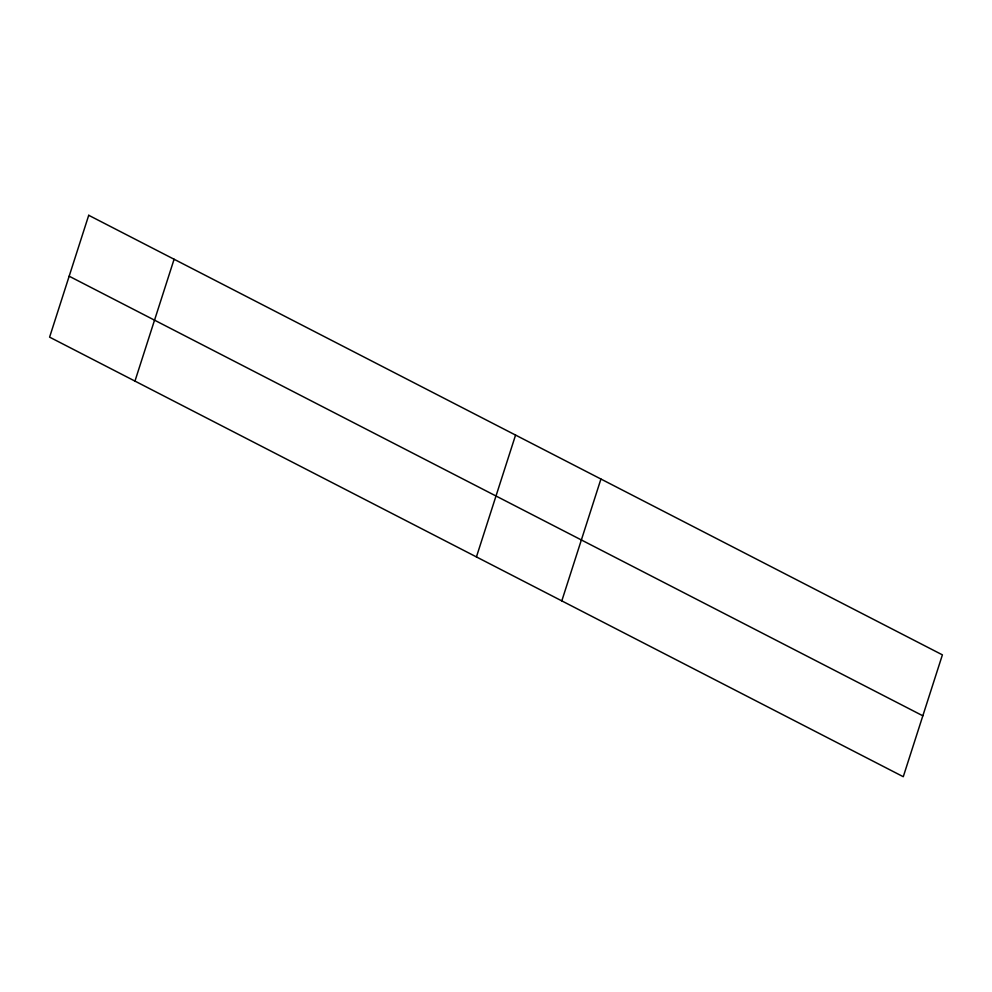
<?xml version="1.0" encoding="UTF-8"?>
<svg xmlns="http://www.w3.org/2000/svg" width="992" height="992" viewBox="0 0 992 992"><rect width="100%" height="100%" fill="white"/><g stroke="black" fill="none" stroke-linecap="round" stroke-linejoin="round"><path stroke-width="1.49" d="M134.962 381.102L174.096 259.247M476.433 556.921L515.567 435.079M561.807 600.879L600.929 479.037M69.167 276.21L922.833 715.79M88.722 215.289L49.6 337.144L903.278 776.711L942.4 654.856L88.722 215.289"/></g></svg>
